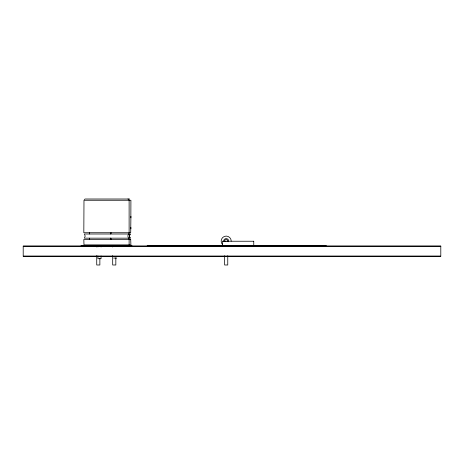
<?xml version="1.0" encoding="UTF-8"?>
<svg xmlns="http://www.w3.org/2000/svg" width="464" height="464" viewBox="0 0 464 464"><rect width="100%" height="100%" fill="white"/><g stroke="black" fill="none" stroke-linecap="round" stroke-linejoin="round"><path stroke-width="0.7" d="M130.854 217.854L130.906 200.268L83.984 200.268L83.822 232.725L130.709 232.725L130.906 216.294M130.204 234.007L129.398 236.083L130.204 238.16L84.378 238.16L85.196 236.083L84.378 234.007L130.204 234.007L129.398 236.083L130.204 238.16M89.424 232.725L89.482 234.007M89.482 238.16L89.424 239.447M84.257 199.485L84.692 199.137M130.094 245.769L130.628 245.508M93.223 245.769L95.648 245.508M116.22 245.769L119.045 245.508M85.231 199.01L129.653 199.01M224.854 241.361L226.107 241.361M80.968 245.665L132.008 245.665M147.163 245.665L326.366 245.665M224.617 245.821L227.76 245.821M23.2 246.059L440.8 246.059M23.2 256.267L440.8 256.267M113.628 258.077L116.771 258.077M109.162 245.665L110.374 245.769M83.949 245.508L84.349 245.769M130.906 228.856L130.854 227.296M227.76 255.763L227.76 264.99L224.617 264.99L224.617 255.763M129.491 235.329L129.491 236.837M115.832 257.781L115.832 264.99L112.688 264.99L112.688 255.623M112.688 245.537L112.688 246.976M101.059 245.572L101.059 246.952M101.059 255.942L101.059 258.703L97.921 258.703L97.921 255.942M99.87 258.506L99.87 264.99L96.727 264.99L96.727 255.623M97.921 245.572L97.921 246.952M96.727 245.537L96.727 246.976M222.633 244.667A5.029 5.029 0 0 1 224.269 236.466A5.029 5.029 0 0 1 231.217 241.112M223.764 241.761A2.511 2.511 0 0 1 226.188 238.6A2.511 2.511 0 0 1 228.619 241.761M224.646 241.396A1.572 1.572 0 0 1 226.322 239.546A1.572 1.572 0 0 1 227.667 241.651M128.777 245.769A1.259 1.16 -90 0 1 127.954 246.14A1.259 1.16 90 0 0 129.114 244.882L129.114 239.447A1.885 1.74 90 0 0 128.65 238.16A3.051 2.819 -90 0 1 128.65 234.007A1.885 1.74 90 0 0 129.114 232.725L129.114 200.268A1.259 1.16 -89.9 0 0 127.954 199.01M110.786 233.415L110.699 234.007L111.035 232.725L110.786 233.415M130.709 239.447L83.822 239.447L83.984 244.882L130.906 244.882L130.709 239.447M253.756 241.239L222.337 241.239L222.337 245.949L253.756 245.949L253.756 241.239M440.8 246.216L23.2 246.216L23.2 256.111L440.8 256.111L440.8 246.216M111.035 239.447L110.699 238.16L111.035 239.447"/></g></svg>
